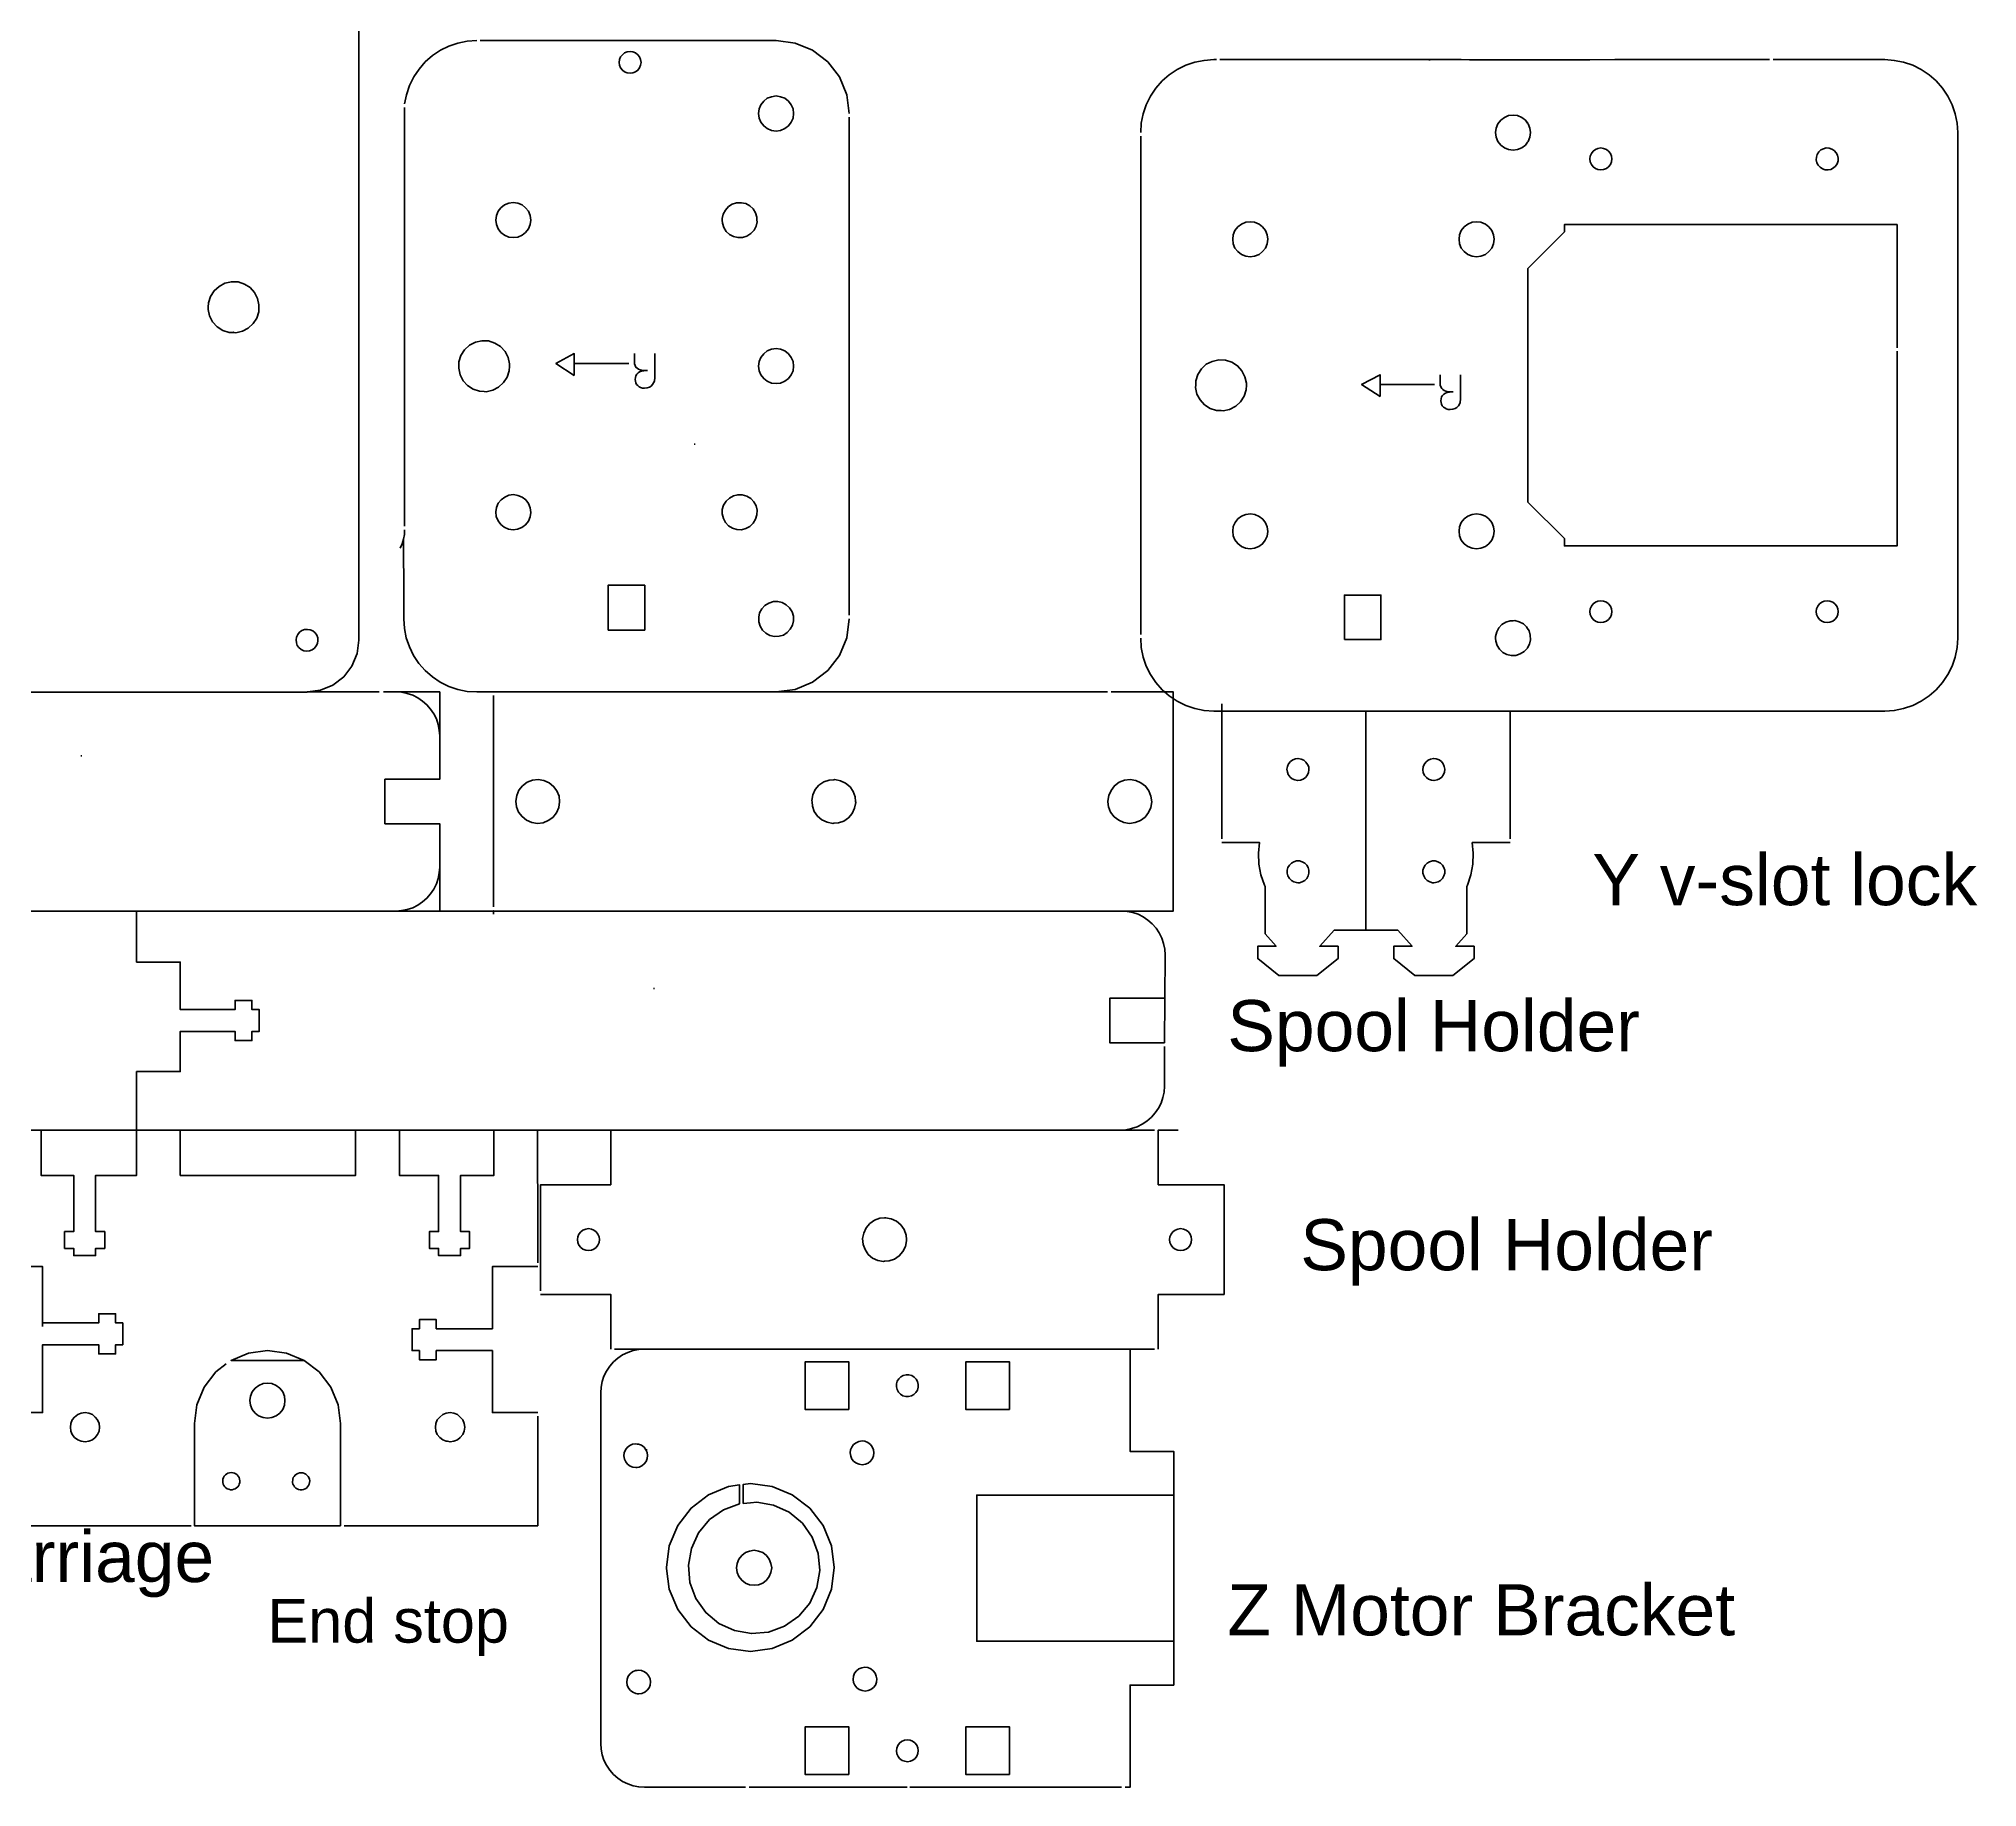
# Model space of a CAD drawing. Extents: x 0 to 1343, y -5 to 600.
# Drawn here: x 1077.2 to 1342.7, y 122.2 to 361.7 of the extents above; entities that cross this region are included whole.
import ezdxf

# ---------------------------------------------------------------- set-up
doc = ezdxf.new("R2010")
doc.units = 0
doc.layers.get('0').update_dxf_attribs({"linetype": 'CONTINUOUS', "true_color": 0xffffff})
doc.layers.add('LAY001', color=7, linetype='CONTINUOUS', true_color=0xffffff)
doc.styles.add('textstyle13', font='')
doc.styles.add('textstyle18', font='')
doc.styles.add('textstyle24', font='')
doc.styles.add('textstyle29', font='')
doc.styles.add('textstyle30', font='')
doc.styles.add('textstyle32', font='')
doc.styles.get('textstyle13').set_extended_font_data('Liberation Sans', italic=True)
doc.styles.get('textstyle18').set_extended_font_data('Liberation Sans', italic=True)
doc.styles.get('textstyle24').set_extended_font_data('Liberation Sans', italic=True)
doc.styles.get('textstyle29').set_extended_font_data('Liberation Sans', italic=True)
doc.styles.get('textstyle30').set_extended_font_data('Liberation Sans', italic=True)
doc.styles.get('textstyle32').set_extended_font_data('Liberation Sans', italic=True)

msp = doc.modelspace()

# ---------------------------------------------------------------- linework, layer by layer
at = {"layer": 'LAY001', "color": 7, "lineweight": 35, "true_color": 0xffffff}
for points in [[(1120.875, 472.95), (1121.05, 472.95), (1121.05, 472.45), (1121.05, 444.95), (1121.05, 279.275), (1120.825, 277.45), (1120.1, 275.725), (1118.975, 274.275), (1117.5, 273.15), (1115.8, 272.425), (1114.025, 272.2), (1123.85, 272.2)], [(1137.2, 361.425), (1135.9, 361.325), (1134.625, 361.075), (1133.375, 360.65), (1132.225, 360.075), (1131.125, 359.35), (1130.15, 358.475), (1129.3, 357.5), (1128.575, 356.425), (1128, 355.25), (1127.575, 354), (1127.325, 352.725)], [(1137.65, 361.425), (1143.225, 361.425), (1147.375, 361.425), (1148.575, 361.425), (1165.3, 361.425), (1166.3, 361.425), (1167.675, 361.425), (1168.475, 361.425), (1168.975, 361.425), (1178.2, 361.425), (1180.8, 361.075), (1183.2, 360.075), (1185.275, 358.5), (1186.875, 356.425), (1187.875, 354), (1188.2, 351.425)], [(1238.5, 358.8), (1238.15, 358.8), (1236.825, 358.7), (1235.55, 358.45), (1234.325, 358.025), (1233.15, 357.45), (1232.05, 356.725), (1231.075, 355.875), (1230.2, 354.875), (1229.475, 353.8), (1228.9, 352.625), (1228.475, 351.375), (1228.225, 350.1), (1228.15, 348.8)], [(1314.275, 358.8), (1295.675, 358.8), (1293.1, 358.8), (1289.675, 358.775), (1273.675, 358.775), (1273.175, 358.775), (1272.025, 358.8), (1271.375, 358.8), (1271.25, 358.8), (1271.2, 358.8), (1268.575, 358.8), (1267.675, 358.8), (1266.1, 358.8), (1265.95, 358.8), (1240.975, 358.8), (1239, 358.8)], [(1239.25, 270.575), (1239.25, 269.575), (1258.975, 269.575), (1278.725, 269.575), (1322.05, 269.575), (1330.05, 269.575), (1331.35, 269.65), (1332.625, 269.925), (1333.875, 270.325), (1335.05, 270.925), (1336.125, 271.65), (1337.1, 272.5), (1337.975, 273.475), (1338.7, 274.575), (1339.275, 275.75), (1339.7, 276.975), (1339.95, 278.275), (1340.05, 279.575), (1340.05, 348.8), (1339.95, 350.1), (1339.7, 351.375), (1339.275, 352.625), (1338.7, 353.8), (1337.975, 354.875), (1337.1, 355.875), (1336.125, 356.725), (1335.05, 357.45), (1333.875, 358.025), (1332.625, 358.45), (1331.35, 358.7), (1330.05, 358.8), (1314.775, 358.8)], [(1267.675, 358.7), (1267.675, 358.8)], [(1273.675, 358.7), (1273.675, 358.775)], [(1127.325, 294.925), (1127.325, 352.225)], [(1188.2, 350.925), (1188.2, 348.025), (1188.2, 347.525), (1188.2, 326.575), (1188.2, 326.075), (1188.2, 305.925), (1188.2, 305.425), (1188.2, 304.925), (1188.2, 282.7)], [(1228.15, 348.3), (1228.15, 345.4), (1228.15, 344.9), (1228.15, 323.95), (1228.15, 323.45), (1228.15, 303.3), (1228.15, 302.8), (1228.15, 302.3), (1228.15, 280.075)], [(1331.75, 318.85), (1331.75, 318.15), (1331.75, 312.825), (1331.75, 312.325), (1331.75, 292.2), (1286.175, 292.2), (1286.175, 293.2), (1281.175, 298.2), (1281.175, 330.2), (1286.175, 335.2), (1286.175, 336.2), (1331.75, 336.2), (1331.75, 319.35)], [(1158.05, 317.2), (1150.55, 317.2)], [(1160.575, 316.225), (1160.375, 316.225), (1160.125, 316.225), (1159.825, 316.25), (1159.575, 316.3), (1159.35, 316.4), (1159.15, 316.525), (1159, 316.675), (1158.9, 316.9), (1158.825, 317.15), (1158.8, 317.425), (1158.8, 318.55)], [(1160.05, 316.2), (1160.125, 316.225), (1160.05, 316.2), (1159.75, 316.15), (1159.5, 316.05), (1159.3, 315.9), (1159.125, 315.725), (1159, 315.5), (1158.925, 315.275), (1158.9, 315), (1158.925, 314.75), (1158.975, 314.525), (1159.1, 314.325), (1159.25, 314.15), (1159.425, 314), (1159.65, 313.9), (1159.9, 313.825), (1160.175, 313.8), (1160.55, 313.85), (1160.85, 313.95), (1161.1, 314.1), (1161.275, 314.3), (1161.425, 314.525), (1161.525, 314.775), (1161.6, 315.275), (1161.6, 318.55)], [(1268.4, 314.3), (1260.925, 314.3)], [(1270.95, 313.3), (1270.725, 313.3), (1270.5, 313.3), (1270.4, 313.275), (1270.5, 313.3), (1270.2, 313.325), (1269.95, 313.375), (1269.725, 313.475), (1269.525, 313.6), (1269.375, 313.75), (1269.25, 313.975), (1269.175, 314.225), (1269.175, 314.5), (1269.175, 315.65)], [(1270.4, 313.275), (1270.125, 313.225), (1269.875, 313.125), (1269.65, 312.975), (1269.475, 312.8), (1269.35, 312.6), (1269.275, 312.35), (1269.25, 312.075), (1269.275, 311.825), (1269.35, 311.6), (1269.45, 311.4), (1269.6, 311.225), (1269.775, 311.1), (1270, 310.975), (1270.25, 310.9), (1270.55, 310.875), (1270.9, 310.925), (1271.2, 311.025), (1271.45, 311.175), (1271.65, 311.375), (1271.8, 311.6), (1271.875, 311.85), (1271.95, 312.35), (1271.95, 315.65)], [(1167.125, 306.15), (1166.975, 306.15)], [(1127.325, 294.425), (1127.3, 293.75), (1127.175, 293.125), (1126.975, 292.5), (1126.7, 291.9)], [(1127.175, 293.125), (1127.2, 285.125), (1127.2, 284.625), (1127.2, 282.2), (1127.3, 280.9), (1127.55, 279.6), (1127.975, 278.375), (1128.55, 277.2), (1129.275, 276.1), (1130.125, 275.125), (1131.125, 274.275), (1132.2, 273.525), (1133.375, 272.95), (1134.625, 272.55), (1135.9, 272.275), (1137.2, 272.2), (1139.5, 272.2), (1140, 272.2), (1149.1, 272.2), (1149.6, 272.2), (1178.2, 272.2)], [(1188.2, 282.2), (1187.875, 279.6), (1186.875, 277.2), (1185.275, 275.125), (1183.2, 273.525), (1180.8, 272.55), (1178.2, 272.2), (1223.6, 272.2)], [(1239.25, 252.075), (1239.25, 269.575), (1238.15, 269.575), (1236.825, 269.65), (1235.55, 269.925), (1234.325, 270.325), (1233.15, 270.925), (1232.05, 271.65), (1231.075, 272.5), (1230.2, 273.475), (1229.475, 274.575), (1228.9, 275.75), (1228.475, 276.975), (1228.225, 278.275), (1228.15, 279.575)], [(991.325, 265.7), (991.325, 272.2), (998.85, 272.2), (999.35, 272.2), (1004.375, 272.2), (1004.725, 272.2), (1012.6, 272.2), (1016.125, 272.2), (1016.925, 272.2), (1030.1, 272.2), (1042.6, 272.2), (1052.2, 272.2), (1052.7, 272.2), (1055.1, 272.2), (1063.45, 272.175), (1066.875, 272.175), (1113.95, 272.175), (1114.025, 272.2)], [(1124.45, 272.2), (1126.125, 272.2)], [(1139.5, 242.75), (1139.5, 271.7)], [(1231.4, 230.25), (1223.9, 230.25), (1223.9, 224.15), (1231.4, 224.15), (1231.475, 236.2), (1231.425, 236.975), (1231.275, 237.75), (1231.025, 238.5), (1230.675, 239.2), (1230.25, 239.85), (1229.725, 240.45), (1229.125, 240.95), (1228.475, 241.4), (1227.775, 241.75), (1227.05, 242), (1226.275, 242.15), (1225.5, 242.2), (1232.6, 242.2), (1232.6, 272.2), (1232.1, 272.2), (1224.1, 272.2)], [(1278.725, 251.575), (1273.55, 251.575), (1273.7, 250.1), (1273.65, 248.625), (1273.375, 247.15), (1272.9, 245.75), (1272.8, 245.55), (1272.8, 239.075), (1271.3, 237.375), (1273.8, 237.375), (1273.8, 235.675), (1270.9, 233.375), (1265.7, 233.375), (1262.8, 235.675), (1262.8, 237.375), (1265.3, 237.375), (1263.35, 239.575), (1258.975, 239.575), (1258.975, 269.575)], [(1278.725, 252.075), (1278.725, 269.575)], [(1132.125, 266.2), (1132.125, 260.25), (1124.625, 260.25), (1124.625, 254.15), (1132.125, 254.15), (1132.125, 248.2), (1132.075, 247.425), (1131.925, 246.65), (1131.675, 245.9), (1131.325, 245.2), (1130.875, 244.55), (1130.375, 243.95), (1129.775, 243.45), (1129.125, 243), (1128.425, 242.65), (1127.675, 242.4), (1126.9, 242.25), (1126.125, 242.2), (1126.95, 242.2), (1132.125, 242.2)], [(1083.125, 263.45), (1082.975, 263.45)], [(1249.625, 260.075), (1249.675, 260.075)], [(1268.325, 260.075), (1268.3, 260.075)], [(1239.25, 251.575), (1244.425, 251.575), (1244.275, 250.1), (1244.325, 248.625), (1244.6, 247.15), (1245.075, 245.75), (1245.175, 245.55), (1245.175, 239.075), (1246.675, 237.375), (1244.175, 237.375), (1244.175, 235.675), (1247.075, 233.375), (1252.275, 233.375), (1255.175, 235.675), (1255.175, 237.375), (1252.675, 237.375), (1254.625, 239.575), (1258.975, 239.575)], [(1139.5, 241.75), (1139.5, 242.2), (1139.5, 242.25), (1139.5, 242.2), (1132.125, 242.2), (1132.125, 248.2)], [(1090.6, 242.2), (1090.1, 242.2), (1040.725, 242.2), (1040.725, 235.8), (1046.225, 235.8), (1047.125, 235.8), (1047.125, 230.475)], [(1126.125, 242.2), (1091.1, 242.2), (1090.6, 242.2), (1090.6, 235.2), (1096.6, 235.2), (1096.6, 228.7), (1104.1, 228.7), (1104.1, 229.95), (1106.4, 229.95), (1106.4, 228.7), (1107.4, 228.7), (1107.4, 225.7), (1106.4, 225.7), (1106.4, 224.45), (1104.1, 224.45), (1104.1, 225.7), (1096.6, 225.7), (1096.6, 220.2), (1090.6, 220.2), (1090.6, 212.2), (1077.525, 212.2)], [(1225.5, 242.2), (1225, 242.2), (1218.275, 242.2), (1217.775, 242.2), (1151.95, 242.2), (1139.5, 242.2)], [(1161.55, 231.575), (1161.4, 231.575)], [(1139.55, 212.2), (1144.55, 212.2), (1145.525, 212.2), (1151.5, 212.2), (1155.55, 212.2), (1225.35, 212.2), (1226.125, 212.25), (1226.9, 212.4), (1227.65, 212.65), (1228.35, 213), (1229, 213.425), (1229.6, 213.95), (1230.125, 214.55), (1230.575, 215.2), (1230.925, 215.9), (1231.175, 216.65), (1231.35, 217.4), (1231.4, 218.2), (1231.4, 223.65)], [(1126.6, 212.2), (1126.6, 206), (1131.675, 206), (1131.9, 206), (1131.975, 206), (1131.975, 198.3), (1130.725, 198.3), (1130.725, 196), (1131.975, 196), (1131.975, 195), (1134.975, 195), (1134.975, 196), (1136.225, 196), (1136.225, 198.3), (1134.975, 198.3), (1134.975, 206), (1135.275, 206), (1135.3, 206), (1139.55, 206), (1139.55, 212.2), (1126.6, 212.2), (1126.1, 212.2), (1121.1, 212.2), (1120.6, 212.2), (1096.6, 212.2), (1096.1, 212.2), (1090.6, 212.2), (1090.6, 206), (1085.3, 206), (1085, 206), (1085, 198.3), (1086.25, 198.3), (1086.25, 196), (1085, 196), (1085, 195), (1082, 195), (1082, 196), (1080.75, 196), (1080.75, 198.3), (1082, 198.3), (1082, 206), (1081.9, 206), (1081.7, 206), (1077.525, 206), (1077.525, 212.2), (1072.525, 212.2)], [(1120.6, 212.2), (1120.6, 206), (1106.7, 206), (1096.6, 206), (1096.6, 212.2)], [(1145.525, 212.2), (1145.55, 197.525), (1145.55, 195.975), (1145.55, 194)], [(1145.95, 190.2), (1145.95, 204.7), (1146.45, 204.7), (1155.55, 204.7), (1155.55, 212.2)], [(1225.35, 212.2), (1230.05, 212.2)], [(1230.55, 182.2), (1230.55, 189.7), (1239.55, 189.7), (1239.55, 204.7), (1230.55, 204.7), (1230.55, 212.2), (1233.275, 212.2)], [(1071.55, 193.5), (1077.725, 193.5), (1077.725, 185.8), (1085.425, 185.8), (1085.425, 187.05), (1087.725, 187.05), (1087.725, 185.8), (1088.725, 185.8), (1088.725, 182.8), (1087.725, 182.8), (1087.725, 181.55), (1085.425, 181.55), (1085.425, 182.8), (1077.725, 182.8), (1077.725, 181.7), (1077.725, 173.5), (1071.55, 173.5)], [(1145.55, 193.5), (1139.35, 193.5), (1139.35, 185.3), (1139.35, 185), (1131.65, 185), (1131.65, 186.25), (1129.35, 186.25), (1129.35, 185), (1128.35, 185), (1128.35, 182), (1129.35, 182), (1129.35, 180.75), (1131.65, 180.75), (1131.65, 182), (1139.35, 182), (1139.35, 181.7), (1139.35, 173.5), (1145.55, 173.5)], [(1155.55, 182.2), (1155.55, 189.7), (1146.45, 189.7), (1145.95, 189.7)], [(1077.725, 185.3), (1077.725, 185.8)], [(1102.9, 180.175), (1101.475, 179.075), (1099.875, 177), (1098.875, 174.575), (1098.525, 172), (1098.525, 158), (1118.525, 158), (1118.525, 172), (1118.2, 174.575), (1117.2, 177), (1115.6, 179.075), (1113.55, 180.65)], [(1156.05, 182.2), (1160.175, 182.2), (1159.4, 182.15), (1158.625, 182), (1157.875, 181.75), (1157.175, 181.4), (1156.525, 180.95), (1155.925, 180.45), (1155.425, 179.85), (1154.975, 179.2), (1154.625, 178.5), (1154.375, 177.75), (1154.225, 176.975), (1154.175, 176.2), (1154.175, 175.7), (1154.175, 128.7), (1154.175, 128.2), (1154.225, 127.425), (1154.375, 126.65), (1154.625, 125.9), (1154.975, 125.2), (1155.425, 124.55), (1155.925, 123.95), (1156.525, 123.45), (1157.175, 123), (1157.875, 122.65), (1158.625, 122.4), (1159.4, 122.25), (1160.175, 122.2), (1160.675, 122.2), (1174.025, 122.2)], [(1160.175, 182.2), (1160.675, 182.2), (1170.525, 182.2), (1180.375, 182.2), (1180.45, 182.2), (1180.875, 182.2), (1200.875, 182.2), (1201.375, 182.2), (1226.175, 182.2), (1226.675, 182.2), (1230.05, 182.2)], [(1180.375, 182.2), (1180.45, 182.2)], [(1232.675, 162.2), (1232.675, 142.2), (1205.675, 142.2), (1205.675, 162.2), (1232.675, 162.2), (1232.675, 168.2), (1226.675, 168.2), (1226.675, 182.2)], [(1145.55, 173), (1145.55, 158), (1119.025, 158)], [(1160.525, 168.425), (1160.375, 168.425)], [(1071.55, 158), (1078.325, 158), (1098.025, 158), (1098.1, 158)], [(1232.675, 142.2), (1232.675, 136.2), (1226.675, 136.2), (1226.675, 122.2), (1226.025, 122.2)], [(1174.525, 122.2), (1196.025, 122.2), (1196.175, 122.2)], [(1225.525, 122.2), (1196.525, 122.2)]]:
    msp.add_lwpolyline(points, dxfattribs=at)
for points in [[(1158.2, 356.925), (1158.6, 356.975), (1158.95, 357.125), (1159.275, 357.35), (1159.5, 357.675), (1159.65, 358.025), (1159.7, 358.425), (1159.65, 358.8), (1159.5, 359.175), (1159.275, 359.475), (1158.95, 359.725), (1158.6, 359.875), (1158.2, 359.925), (1157.825, 359.875), (1157.45, 359.725), (1157.15, 359.475), (1156.9, 359.175), (1156.75, 358.8), (1156.7, 358.425), (1156.75, 358.025), (1156.9, 357.675), (1157.15, 357.35), (1157.45, 357.125), (1157.825, 356.975)], [(1178.2, 349.025), (1178.825, 349.1), (1179.4, 349.35), (1179.9, 349.725), (1180.275, 350.225), (1180.525, 350.8), (1180.6, 351.425), (1180.525, 352.05), (1180.275, 352.625), (1179.9, 353.125), (1179.4, 353.5), (1178.825, 353.725), (1178.2, 353.825), (1177.575, 353.725), (1177, 353.5), (1176.5, 353.125), (1176.125, 352.625), (1175.9, 352.05), (1175.8, 351.425), (1175.9, 350.8), (1176.125, 350.225), (1176.5, 349.725), (1177, 349.35), (1177.575, 349.1)], [(1279.75, 346.475), (1280.35, 346.725), (1280.825, 347.1), (1281.125, 347.475), (1281.225, 347.6), (1281.45, 348.175), (1281.55, 348.8), (1281.45, 349.425), (1281.225, 350), (1281.125, 350.1), (1281.125, 350.2), (1281.125, 350.1), (1280.825, 350.5), (1280.35, 350.875), (1279.75, 351.125), (1279.15, 351.2), (1278.525, 351.125), (1277.95, 350.875), (1277.45, 350.5), (1277.05, 350), (1276.825, 349.425), (1276.75, 348.8), (1276.825, 348.175), (1277.05, 347.6), (1277.45, 347.1), (1277.95, 346.725), (1278.525, 346.475), (1279.15, 346.4)], [(1291.55, 343.75), (1291.925, 343.9), (1292.225, 344.125), (1292.475, 344.45), (1292.625, 344.8), (1292.675, 345.2), (1292.625, 345.575), (1292.475, 345.95), (1292.225, 346.25), (1291.925, 346.5), (1291.55, 346.65), (1291.175, 346.7), (1290.775, 346.65), (1290.425, 346.5), (1290.1, 346.25), (1289.875, 345.95), (1289.725, 345.575), (1289.675, 345.2), (1289.725, 344.8), (1289.875, 344.45), (1290.1, 344.125), (1290.425, 343.9), (1290.775, 343.75), (1291.175, 343.7)], [(1322.3, 343.7), (1322.675, 343.775), (1323.025, 343.975), (1323.325, 344.225), (1323.525, 344.55), (1323.65, 344.925), (1323.65, 345.325), (1323.575, 345.7), (1323.4, 346.05), (1323.125, 346.35), (1322.8, 346.55), (1322.425, 346.675), (1322.025, 346.7), (1321.65, 346.6), (1321.3, 346.425), (1321.025, 346.15), (1320.8, 345.825), (1320.7, 345.45), (1320.675, 345.075), (1320.75, 344.675), (1320.95, 344.325), (1321.2, 344.05), (1321.525, 343.825), (1321.9, 343.725)], [(1142.2, 334.425), (1142.825, 334.5), (1143.4, 334.75), (1143.9, 335.125), (1144.275, 335.625), (1144.525, 336.2), (1144.6, 336.825), (1144.525, 337.45), (1144.275, 338.025), (1143.9, 338.525), (1143.4, 338.9), (1142.825, 339.125), (1142.2, 339.225), (1141.575, 339.125), (1141, 338.9), (1140.5, 338.525), (1140.125, 338.025), (1139.9, 337.45), (1139.8, 336.825), (1139.9, 336.2), (1140.125, 335.625), (1140.5, 335.125), (1141, 334.75), (1141.575, 334.5)], [(1173.6, 334.45), (1174.2, 334.625), (1174.75, 334.975), (1175.175, 335.425), (1175.45, 335.975), (1175.6, 336.6), (1175.575, 336.825), (1175.575, 337.225), (1175.375, 337.825), (1175.05, 338.35), (1174.6, 338.775), (1174.05, 339.075), (1173.425, 339.2), (1172.8, 339.175), (1172.2, 339), (1171.675, 338.675), (1171.25, 338.2), (1170.95, 337.65), (1170.825, 337.05), (1170.825, 336.825), (1170.85, 336.425), (1171.025, 335.825), (1171.35, 335.275), (1171.825, 334.85), (1172.375, 334.575), (1172.975, 334.425)], [(1243.15, 331.8), (1243.75, 331.875), (1244.35, 332.125), (1244.825, 332.5), (1245.225, 333), (1245.45, 333.575), (1245.55, 334.2), (1245.45, 334.825), (1245.225, 335.4), (1244.825, 335.9), (1244.35, 336.275), (1243.75, 336.525), (1243.15, 336.6), (1242.525, 336.525), (1241.95, 336.275), (1241.45, 335.9), (1241.05, 335.4), (1240.825, 334.825), (1240.75, 334.2), (1240.825, 333.575), (1241.05, 333), (1241.45, 332.5), (1241.95, 332.125), (1242.525, 331.875)], [(1274.15, 331.8), (1274.75, 331.875), (1275.35, 332.125), (1275.825, 332.5), (1276.225, 333), (1276.45, 333.575), (1276.55, 334.2), (1276.45, 334.825), (1276.225, 335.4), (1275.825, 335.9), (1275.35, 336.275), (1274.75, 336.525), (1274.15, 336.6), (1273.525, 336.525), (1272.95, 336.275), (1272.45, 335.9), (1272.05, 335.4), (1271.825, 334.825), (1271.75, 334.2), (1271.825, 333.575), (1272.05, 333), (1272.45, 332.5), (1272.95, 332.125), (1273.525, 331.875)], [(1104.2, 321.4), (1105.1, 321.6), (1105.9, 322.025), (1106.575, 322.65), (1107.075, 323.4), (1107.35, 324.275), (1107.375, 324.9), (1107.375, 325.2), (1107.175, 326.075), (1106.775, 326.9), (1106.15, 327.575), (1105.375, 328.05), (1104.5, 328.35), (1103.9, 328.375), (1103.6, 328.375), (1102.7, 328.175), (1101.9, 327.75), (1101.225, 327.15), (1100.725, 326.375), (1100.45, 325.5), (1100.425, 324.9), (1100.4, 324.6), (1100.6, 323.7), (1101.025, 322.9), (1101.65, 322.225), (1102.4, 321.725), (1103.275, 321.45), (1103.9, 321.425), (1103.9, 321.475), (1103.9, 321.425)], [(1138.5, 313.325), (1139.4, 313.525), (1140.2, 313.95), (1140.875, 314.575), (1141.375, 315.325), (1141.65, 316.2), (1141.675, 316.825), (1141.7, 317.125), (1141.5, 318), (1141.075, 318.825), (1140.45, 319.5), (1139.7, 319.975), (1138.825, 320.275), (1138.2, 320.3), (1137.9, 320.3), (1137.025, 320.1), (1136.2, 319.675), (1135.525, 319.075), (1135.025, 318.3), (1134.75, 317.425), (1134.725, 316.525), (1134.925, 315.625), (1135.325, 314.825), (1135.95, 314.15), (1136.725, 313.65), (1137.6, 313.375), (1138.2, 313.35)], [(1178.825, 314.5), (1179.4, 314.75), (1179.9, 315.125), (1180.275, 315.625), (1180.525, 316.2), (1180.6, 316.825), (1180.525, 317.45), (1180.275, 318.025), (1179.9, 318.525), (1179.4, 318.9), (1178.825, 319.125), (1178.2, 319.225), (1177.575, 319.125), (1177, 318.9), (1176.5, 318.525), (1176.125, 318.025), (1175.9, 317.45), (1175.8, 316.825), (1175.9, 316.2), (1176.125, 315.625), (1176.5, 315.125), (1177, 314.75), (1177.575, 314.5), (1178.2, 314.425)], [(1150.55, 315.55), (1150.55, 317.2), (1150.55, 318.55), (1148.05, 317.2)], [(1239.45, 310.7), (1240.325, 310.9), (1241.15, 311.325), (1241.825, 311.95), (1242.3, 312.7), (1242.575, 313.575), (1242.625, 314.2), (1242.625, 314.5), (1242.425, 315.375), (1242, 316.2), (1241.4, 316.875), (1240.625, 317.375), (1239.75, 317.65), (1238.85, 317.675), (1237.95, 317.475), (1237.125, 317.075), (1236.45, 316.45), (1235.975, 315.675), (1235.7, 314.8), (1235.675, 314.2), (1235.65, 313.9), (1235.85, 313), (1236.275, 312.2), (1236.875, 311.525), (1237.65, 311.025), (1238.525, 310.75), (1239.15, 310.725)], [(1260.925, 312.65), (1260.925, 314.3), (1260.925, 315.65), (1258.4, 314.3)], [(1142.8, 294.5), (1143.375, 294.725), (1143.875, 295.1), (1144.275, 295.6), (1144.525, 296.175), (1144.6, 296.8), (1144.525, 297.425), (1144.3, 298), (1143.925, 298.5), (1143.425, 298.875), (1142.85, 299.125), (1142.225, 299.225), (1141.6, 299.15), (1141.025, 298.9), (1140.525, 298.525), (1140.15, 298.05), (1139.9, 297.45), (1139.8, 296.85), (1139.875, 296.225), (1140.125, 295.65), (1140.5, 295.15), (1140.975, 294.75), (1141.55, 294.5), (1142.175, 294.425)], [(1173.45, 294.425), (1174.075, 294.575), (1174.625, 294.875), (1175.075, 295.3), (1175.4, 295.85), (1175.575, 296.45), (1175.6, 297.075), (1175.45, 297.675), (1175.15, 298.225), (1174.725, 298.675), (1174.175, 299), (1173.575, 299.2), (1172.95, 299.2), (1172.35, 299.05), (1171.8, 298.75), (1171.35, 298.325), (1171, 297.8), (1170.825, 297.2), (1170.825, 296.825), (1170.825, 296.575), (1170.975, 295.95), (1171.275, 295.4), (1171.7, 294.95), (1172.225, 294.625), (1172.825, 294.45)], [(1243.725, 291.875), (1244.325, 292.1), (1244.825, 292.475), (1245.2, 292.975), (1245.45, 293.55), (1245.55, 294.175), (1245.475, 294.8), (1245.225, 295.375), (1244.85, 295.875), (1244.35, 296.25), (1243.775, 296.5), (1243.175, 296.6), (1242.55, 296.525), (1241.95, 296.275), (1241.45, 295.9), (1241.075, 295.425), (1240.825, 294.85), (1240.75, 294.225), (1240.825, 293.6), (1241.05, 293.025), (1241.425, 292.525), (1241.925, 292.125), (1242.5, 291.875), (1243.125, 291.8)], [(1274.75, 291.875), (1275.35, 292.125), (1275.825, 292.5), (1276.225, 293), (1276.45, 293.575), (1276.55, 294.2), (1276.45, 294.825), (1276.225, 295.4), (1275.825, 295.9), (1275.35, 296.275), (1274.75, 296.525), (1274.15, 296.6), (1273.525, 296.525), (1272.95, 296.275), (1272.45, 295.9), (1272.05, 295.4), (1271.825, 294.825), (1271.75, 294.2), (1271.825, 293.575), (1272.05, 293), (1272.45, 292.5), (1272.95, 292.125), (1273.525, 291.875), (1274.15, 291.8)], [(1155.2, 280.675), (1155.2, 286.825), (1160.2, 286.825), (1160.2, 280.675)], [(1178.6, 279.825), (1179.2, 280), (1179.725, 280.35), (1180.15, 280.8), (1180.45, 281.35), (1180.6, 281.95), (1180.575, 282.6), (1180.4, 283.175), (1180.05, 283.725), (1179.6, 284.15), (1179.05, 284.45), (1178.45, 284.575), (1178.2, 284.575), (1177.825, 284.575), (1177.225, 284.375), (1176.675, 284.05), (1176.25, 283.6), (1175.95, 283.05), (1175.825, 282.425), (1175.825, 282.2), (1175.85, 281.8), (1176.025, 281.2), (1176.35, 280.675), (1176.8, 280.25), (1177.35, 279.95), (1177.975, 279.8)], [(1256.05, 279.375), (1256.05, 285.475), (1261.05, 285.475), (1261.05, 279.375)], [(1291.175, 281.7), (1291.55, 281.75), (1291.925, 281.9), (1292.225, 282.125), (1292.475, 282.45), (1292.625, 282.8), (1292.675, 283.2), (1292.625, 283.575), (1292.475, 283.95), (1292.225, 284.25), (1291.925, 284.5), (1291.55, 284.65), (1291.175, 284.7), (1290.775, 284.65), (1290.425, 284.5), (1290.1, 284.25), (1289.875, 283.95), (1289.725, 283.575), (1289.675, 283.2), (1289.725, 282.8), (1289.875, 282.45), (1290.1, 282.125), (1290.425, 281.9), (1290.775, 281.75)], [(1322.175, 281.7), (1322.55, 281.75), (1322.925, 281.9), (1323.225, 282.125), (1323.475, 282.45), (1323.625, 282.8), (1323.675, 283.2), (1323.625, 283.575), (1323.475, 283.95), (1323.225, 284.25), (1322.925, 284.5), (1322.55, 284.65), (1322.175, 284.7), (1321.775, 284.65), (1321.425, 284.5), (1321.1, 284.25), (1320.875, 283.95), (1320.725, 283.575), (1320.675, 283.2), (1320.725, 282.8), (1320.875, 282.45), (1321.1, 282.125), (1321.425, 281.9), (1321.775, 281.75)], [(1279.525, 277.2), (1280.125, 277.4), (1280.65, 277.725), (1281.1, 278.175), (1281.125, 278.25), (1281.1, 278.175), (1281.125, 278.25), (1281.125, 278.2), (1281.125, 278.25), (1281.375, 278.725), (1281.525, 279.35), (1281.5, 279.975), (1281.325, 280.575), (1281.125, 280.875), (1281, 281.1), (1280.55, 281.525), (1279.975, 281.825), (1279.375, 281.975), (1279.15, 281.95), (1278.75, 281.95), (1278.15, 281.75), (1277.625, 281.425), (1277.2, 280.975), (1276.9, 280.425), (1276.75, 279.8), (1276.75, 279.575), (1276.775, 279.175), (1276.95, 278.575), (1277.275, 278.05), (1277.75, 277.625), (1278.3, 277.325), (1278.9, 277.175)], [(1114.3, 277.825), (1114.65, 277.95), (1114.975, 278.2), (1115.225, 278.5), (1115.4, 278.85), (1115.45, 279.225), (1115.425, 279.625), (1115.275, 280), (1115.05, 280.3), (1114.75, 280.55), (1114.4, 280.725), (1114, 280.775), (1113.95, 280.775), (1113.625, 280.75), (1113.25, 280.6), (1112.925, 280.375), (1112.675, 280.075), (1112.525, 279.725), (1112.45, 279.35), (1112.5, 278.95), (1112.625, 278.575), (1112.85, 278.275), (1113.15, 278.025), (1113.525, 277.85), (1113.9, 277.775)], [(1132.125, 266.2), (1132.125, 272.2), (1131.625, 272.2), (1126.125, 272.2), (1126.9, 272.15), (1127.675, 272), (1128.425, 271.75), (1129.125, 271.4), (1129.775, 270.95), (1130.375, 270.45), (1130.875, 269.85), (1131.325, 269.2), (1131.675, 268.5), (1131.925, 267.75), (1132.075, 266.975)], [(1250.025, 260.125), (1250.4, 260.25), (1250.7, 260.475), (1250.95, 260.775), (1251.125, 261.15), (1251.175, 261.525), (1251.15, 261.925), (1251, 262.275), (1250.775, 262.6), (1250.475, 262.85), (1250.125, 263), (1249.725, 263.075), (1249.675, 263.075), (1249.35, 263.025), (1248.975, 262.9), (1248.65, 262.675), (1248.4, 262.375), (1248.25, 262), (1248.175, 261.625), (1248.225, 261.225), (1248.35, 260.875), (1248.6, 260.55), (1248.9, 260.3), (1249.25, 260.15), (1249.625, 260.075), (1249.675, 260.075)], [(1267.95, 260.125), (1267.575, 260.25), (1267.275, 260.475), (1267.025, 260.775), (1266.85, 261.15), (1266.8, 261.525), (1266.825, 261.925), (1266.975, 262.275), (1267.2, 262.6), (1267.5, 262.85), (1267.85, 263), (1268.25, 263.075), (1268.3, 263.075), (1268.625, 263.025), (1269, 262.9), (1269.325, 262.675), (1269.55, 262.375), (1269.725, 262), (1269.775, 261.625), (1269.75, 261.225), (1269.6, 260.875), (1269.375, 260.55), (1269.075, 260.3), (1268.725, 260.15), (1268.325, 260.075), (1268.3, 260.075)], [(1146.275, 254.275), (1147, 254.575), (1147.625, 255.025), (1148.125, 255.65), (1148.425, 256.375), (1148.55, 257.15), (1148.55, 257.2), (1148.475, 257.925), (1148.175, 258.65), (1147.725, 259.275), (1147.1, 259.775), (1146.375, 260.075), (1145.6, 260.2), (1144.825, 260.1), (1144.1, 259.825), (1143.475, 259.35), (1142.975, 258.75), (1142.675, 258.025), (1142.55, 257.25), (1142.65, 256.475), (1142.925, 255.75), (1143.4, 255.125), (1144, 254.625), (1144.725, 254.325), (1145.5, 254.2)], [(1185.95, 254.2), (1185.2, 254.35), (1184.475, 254.675), (1183.875, 255.175), (1183.425, 255.825), (1183.175, 256.55), (1183.125, 257.175), (1183.1, 257.35), (1183.25, 258.1), (1183.575, 258.825), (1184.075, 259.425), (1184.725, 259.875), (1185.475, 260.125), (1186.1, 260.175), (1186.25, 260.2), (1187.025, 260.05), (1187.725, 259.725), (1188.325, 259.225), (1188.775, 258.575), (1189.025, 257.825), (1189.075, 257.2), (1189.1, 257.05), (1188.95, 256.275), (1188.625, 255.575), (1188.125, 254.975), (1187.475, 254.525), (1186.75, 254.275), (1186.1, 254.225)], [(1227.4, 254.3), (1228.125, 254.575), (1228.75, 255.05), (1229.225, 255.675), (1229.55, 256.375), (1229.65, 257.15), (1229.55, 257.95), (1229.275, 258.675), (1228.8, 259.3), (1228.175, 259.775), (1227.475, 260.075), (1226.7, 260.2), (1225.9, 260.1), (1225.175, 259.825), (1224.55, 259.35), (1224.075, 258.725), (1223.775, 258), (1223.65, 257.225), (1223.65, 257.175), (1223.75, 256.45), (1224.025, 255.725), (1224.5, 255.1), (1225.125, 254.625), (1225.85, 254.3), (1226.625, 254.2)], [(1249.875, 246.075), (1250.25, 246.175), (1250.6, 246.375), (1250.875, 246.65), (1251.075, 247), (1251.175, 247.375), (1251.175, 247.775), (1251.075, 248.15), (1250.875, 248.475), (1250.6, 248.75), (1250.25, 248.95), (1249.875, 249.05), (1249.675, 249.05), (1249.5, 249.05), (1249.125, 248.95), (1248.775, 248.775), (1248.5, 248.5), (1248.3, 248.15), (1248.2, 247.775), (1248.2, 247.375), (1248.3, 247), (1248.5, 246.675), (1248.775, 246.375), (1249.1, 246.2), (1249.475, 246.1), (1249.675, 246.075)], [(1268.1, 246.075), (1267.725, 246.175), (1267.375, 246.375), (1267.1, 246.65), (1266.9, 247), (1266.8, 247.375), (1266.8, 247.775), (1266.9, 248.15), (1267.1, 248.475), (1267.375, 248.75), (1267.7, 248.95), (1268.1, 249.05), (1268.3, 249.05), (1268.475, 249.05), (1268.85, 248.95), (1269.2, 248.775), (1269.475, 248.5), (1269.675, 248.15), (1269.775, 247.775), (1269.775, 247.375), (1269.675, 247), (1269.475, 246.675), (1269.2, 246.375), (1268.875, 246.2), (1268.5, 246.1), (1268.3, 246.075)], [(1192.9, 194.2), (1192.15, 194.35), (1191.425, 194.675), (1190.825, 195.175), (1190.4, 195.825), (1190.125, 196.55), (1190.05, 197.35), (1190.2, 198.1), (1190.525, 198.825), (1191.05, 199.425), (1191.675, 199.875), (1192.425, 200.125), (1193.05, 200.175), (1193.2, 200.2), (1193.975, 200.05), (1194.675, 199.725), (1195.275, 199.225), (1195.725, 198.575), (1196, 197.825), (1196.05, 197.2), (1196.05, 197.05), (1195.925, 196.275), (1195.575, 195.575), (1195.075, 194.975), (1194.425, 194.525), (1193.7, 194.275), (1193.05, 194.225)], [(1152.5, 195.7), (1152.9, 195.75), (1153.25, 195.9), (1153.575, 196.125), (1153.8, 196.45), (1153.95, 196.8), (1154, 197.2), (1153.95, 197.575), (1153.8, 197.95), (1153.575, 198.25), (1153.25, 198.5), (1152.9, 198.65), (1152.5, 198.7), (1152.125, 198.65), (1151.75, 198.5), (1151.45, 198.25), (1151.2, 197.95), (1151.05, 197.575), (1151, 197.2), (1151.05, 196.8), (1151.2, 196.45), (1151.45, 196.125), (1151.75, 195.9), (1152.125, 195.75)], [(1233.6, 195.7), (1234, 195.75), (1234.35, 195.9), (1234.675, 196.125), (1234.9, 196.45), (1235.05, 196.8), (1235.1, 197.2), (1235.05, 197.575), (1234.9, 197.95), (1234.675, 198.25), (1234.35, 198.5), (1234, 198.65), (1233.6, 198.7), (1233.225, 198.65), (1232.85, 198.5), (1232.55, 198.25), (1232.3, 197.95), (1232.15, 197.575), (1232.1, 197.2), (1232.15, 196.8), (1232.3, 196.45), (1232.55, 196.125), (1232.85, 195.9), (1233.225, 195.75)], [(1113.55, 180.65), (1111.125, 181.65), (1108.55, 182), (1105.95, 181.65), (1103.55, 180.65)], [(1188.175, 173.95), (1188.175, 180.45), (1182.175, 180.45), (1182.175, 173.95)], [(1196.35, 175.7), (1196.725, 175.8), (1197.075, 176), (1197.35, 176.275), (1197.55, 176.6), (1197.675, 176.975), (1197.675, 177.375), (1197.575, 177.75), (1197.375, 178.1), (1197.1, 178.375), (1196.775, 178.575), (1196.4, 178.675), (1196, 178.675), (1195.625, 178.6), (1195.275, 178.4), (1195, 178.125), (1194.8, 177.8), (1194.7, 177.425), (1194.7, 177.025), (1194.775, 176.65), (1194.975, 176.3), (1195.25, 176.025), (1195.575, 175.825), (1195.975, 175.725), (1196.175, 175.7)], [(1210.175, 173.95), (1210.175, 180.45), (1204.175, 180.45), (1204.175, 173.95)], [(1109.15, 172.825), (1109.725, 173.075), (1110.225, 173.45), (1110.625, 173.95), (1110.85, 174.525), (1110.925, 175.15), (1110.85, 175.775), (1110.625, 176.35), (1110.225, 176.85), (1109.75, 177.225), (1109.15, 177.475), (1108.55, 177.55), (1107.925, 177.475), (1107.35, 177.225), (1106.85, 176.85), (1106.45, 176.35), (1106.225, 175.775), (1106.125, 175.15), (1106.225, 174.525), (1106.45, 173.95), (1106.85, 173.45), (1107.325, 173.075), (1107.925, 172.825), (1108.525, 172.75)], [(1084.05, 169.575), (1084.55, 169.775), (1084.95, 170.075), (1085.275, 170.5), (1085.475, 170.975), (1085.55, 171.5), (1085.475, 172.025), (1085.275, 172.5), (1084.95, 172.9), (1084.55, 173.225), (1084.05, 173.425), (1083.55, 173.5), (1083.025, 173.425), (1082.55, 173.225), (1082.125, 172.9), (1081.8, 172.5), (1081.6, 172.025), (1081.55, 171.5), (1081.6, 170.975), (1081.8, 170.5), (1082.125, 170.075), (1082.55, 169.775), (1083.025, 169.575), (1083.55, 169.5)], [(1134.05, 169.575), (1134.55, 169.775), (1134.95, 170.075), (1135.275, 170.5), (1135.475, 170.975), (1135.55, 171.5), (1135.475, 172.025), (1135.275, 172.5), (1134.95, 172.9), (1134.55, 173.225), (1134.05, 173.425), (1133.55, 173.5), (1133.025, 173.425), (1132.55, 173.225), (1132.125, 172.9), (1131.8, 172.5), (1131.6, 172.025), (1131.55, 171.5), (1131.6, 170.975), (1131.8, 170.5), (1132.125, 170.075), (1132.55, 169.775), (1133.025, 169.575), (1133.175, 169.575), (1133.55, 169.5)], [(1159.175, 166), (1159.425, 166.025), (1159.825, 166.2), (1160.15, 166.475), (1160.4, 166.8), (1160.55, 167.2), (1160.6, 167.625), (1160.55, 168.05), (1160.375, 168.425), (1160.125, 168.775), (1159.775, 169.025), (1159.375, 169.175), (1159.175, 169.2), (1158.975, 169.225), (1158.55, 169.175), (1158.15, 169), (1157.825, 168.725), (1157.575, 168.4), (1157.4, 168), (1157.35, 167.575), (1157.425, 167.15), (1157.6, 166.775), (1157.85, 166.425), (1158.2, 166.175), (1158.575, 166.025), (1159, 165.975)], [(1190, 166.375), (1190.425, 166.425), (1190.825, 166.6), (1191.15, 166.85), (1191.4, 167.2), (1191.55, 167.6), (1191.6, 168), (1191.55, 168.425), (1191.375, 168.825), (1191.125, 169.15), (1190.775, 169.4), (1190.375, 169.575), (1189.975, 169.625), (1189.55, 169.55), (1189.15, 169.375), (1188.825, 169.125), (1188.575, 168.775), (1188.4, 168.4), (1188.35, 167.975), (1188.425, 167.55), (1188.575, 167.15), (1188.85, 166.825), (1189.2, 166.575), (1189.575, 166.425)], [(1103.45, 162.95), (1103.25, 163), (1103.025, 163.075), (1102.85, 163.2), (1102.7, 163.35), (1102.55, 163.525), (1102.475, 163.725), (1102.425, 163.95), (1102.4, 164.175), (1102.425, 164.4), (1102.5, 164.625), (1102.625, 164.8), (1102.775, 164.975), (1102.95, 165.1), (1103.125, 165.2), (1103.35, 165.275), (1103.575, 165.3), (1103.8, 165.275), (1104.025, 165.2), (1104.225, 165.1), (1104.4, 164.975), (1104.525, 164.8), (1104.65, 164.625), (1104.725, 164.4), (1104.75, 164.175), (1104.75, 163.95), (1104.675, 163.725), (1104.6, 163.525), (1104.475, 163.35), (1104.3, 163.2), (1104.125, 163.075), (1103.925, 163), (1103.7, 162.95)], [(1113.025, 162.925), (1112.8, 162.975), (1112.6, 163.05), (1112.425, 163.175), (1112.25, 163.325), (1112.125, 163.5), (1112.025, 163.7), (1111.975, 163.925), (1112, 164.375), (1112.075, 164.6), (1112.2, 164.775), (1112.325, 164.95), (1112.5, 165.075), (1112.7, 165.175), (1112.925, 165.25), (1113.15, 165.275), (1113.375, 165.25), (1113.6, 165.175), (1113.775, 165.075), (1113.95, 164.95), (1114.1, 164.775), (1114.2, 164.6), (1114.275, 164.375), (1114.325, 164.15), (1114.3, 163.925), (1114.25, 163.7), (1114.15, 163.5), (1114.025, 163.325), (1113.875, 163.175), (1113.7, 163.05), (1113.475, 162.975), (1113.25, 162.925)], [(1177.65, 141.2), (1180.425, 142.35), (1182.8, 144.175), (1184.65, 146.55), (1185.775, 149.325), (1186.175, 152.3), (1185.775, 155.275), (1184.65, 158.05), (1182.8, 160.425), (1180.425, 162.25), (1177.65, 163.4), (1174.675, 163.8), (1173.7, 163.675), (1173.7, 161.075), (1174.675, 161.15), (1175.55, 161.225), (1177.85, 160.825), (1180, 159.85), (1181.8, 158.35), (1183.15, 156.425), (1183.975, 154.225), (1184.175, 151.875), (1183.775, 149.575), (1182.8, 147.425), (1181.3, 145.625), (1179.375, 144.275), (1177.175, 143.45), (1174.825, 143.25), (1172.525, 143.65), (1170.375, 144.625), (1168.575, 146.125), (1167.225, 148.05), (1166.4, 150.25), (1166.2, 152.6), (1166.6, 154.9), (1167.575, 157.05), (1169.075, 158.85), (1171, 160.2), (1173.2, 161.025), (1173.2, 163.6), (1171.7, 163.4), (1168.925, 162.25), (1166.55, 160.425), (1164.725, 158.05), (1163.575, 155.275), (1163.175, 152.3), (1163.2, 152.15), (1163.575, 149.325), (1164.725, 146.55), (1166.55, 144.175), (1168.925, 142.35), (1171.7, 141.2), (1174.675, 140.8)], [(1175.8, 149.925), (1176.4, 150.15), (1176.875, 150.55), (1177.275, 151.05), (1177.5, 151.625), (1177.6, 152.25), (1177.5, 152.85), (1177.275, 153.45), (1176.875, 153.925), (1176.4, 154.325), (1175.8, 154.55), (1175.2, 154.65), (1174.575, 154.55), (1174, 154.325), (1173.5, 153.925), (1173.1, 153.45), (1172.875, 152.85), (1172.8, 152.25), (1172.875, 151.625), (1173.1, 151.05), (1173.5, 150.55), (1174, 150.15), (1174.575, 149.925), (1175.2, 149.85)], [(1159.4, 134.975), (1159.825, 135.05), (1160.2, 135.2), (1160.525, 135.475), (1160.8, 135.8), (1160.95, 136.2), (1161, 136.625), (1160.95, 137.05), (1160.775, 137.425), (1160.5, 137.775), (1160.175, 138.025), (1159.775, 138.175), (1159.35, 138.225), (1159.175, 138.2), (1158.925, 138.175), (1158.55, 138), (1158.2, 137.75), (1157.95, 137.4), (1157.8, 137), (1157.75, 136.575), (1157.8, 136.175), (1157.975, 135.775), (1158.25, 135.45), (1158.575, 135.2), (1158.975, 135.025), (1159.175, 135)], [(1190.4, 135.375), (1190.825, 135.425), (1191.2, 135.6), (1191.525, 135.85), (1191.8, 136.2), (1191.95, 136.6), (1192, 137.025), (1191.925, 137.425), (1191.775, 137.825), (1191.5, 138.15), (1191.175, 138.4), (1190.775, 138.575), (1190.35, 138.625), (1189.925, 138.55), (1189.55, 138.4), (1189.2, 138.125), (1188.95, 137.8), (1188.8, 137.4), (1188.75, 136.975), (1188.8, 136.55), (1188.975, 136.175), (1189.25, 135.825), (1189.575, 135.575), (1189.975, 135.425)], [(1188.175, 123.95), (1188.175, 130.45), (1182.175, 130.45), (1182.175, 123.95)], [(1210.175, 123.95), (1210.175, 130.45), (1204.175, 130.45), (1204.175, 123.95)], [(1196.2, 125.7), (1196.6, 125.75), (1196.95, 125.9), (1197.25, 126.15), (1197.5, 126.475), (1197.625, 126.825), (1197.675, 127.225), (1197.625, 127.6), (1197.475, 127.975), (1197.225, 128.275), (1196.9, 128.5), (1196.55, 128.65), (1196.15, 128.7), (1195.775, 128.65), (1195.4, 128.475), (1195.1, 128.25), (1194.875, 127.925), (1194.725, 127.55), (1194.675, 127.175), (1194.725, 126.775), (1194.9, 126.425), (1195.125, 126.125), (1195.45, 125.875), (1195.825, 125.75)]]:
    msp.add_lwpolyline(points, close=True, dxfattribs=at)

# ---------------------------------------------------------------- texts
at = {"char_height": 1, "attachment_point": 1, "line_spacing_factor": 2}
for s, insert, style in [('\\fLiberation Sans|b0|i0|c0|p0;\\H7;Y v-slot lock', (1290, 250), 'textstyle24'), ('\\fLiberation Sans|b0|i0|c0|p0;\\H7;Spool Holder', (1240, 230), 'textstyle30'), ('\\fLiberation Sans|b0|i0|c0|p0;\\H7;Spool Holder', (1250, 200), 'textstyle32'), ('\\fLiberation Sans|b0|i0|c0|p0;\\H7;X Carriage', (1054.5, 157.3), 'textstyle13'), ('\\fLiberation Sans|b0|i0|c0|p0;\\H7;Z Motor Bracket', (1240, 150), 'textstyle18'), ('\\fLiberation Sans|b0|i0|c0|p0;\\H6;End stop', (1108.525, 148), 'textstyle29')]:
    msp.add_mtext(s, dxfattribs=dict(at, insert=insert, style=style))

doc.saveas('drawing.dxf')
